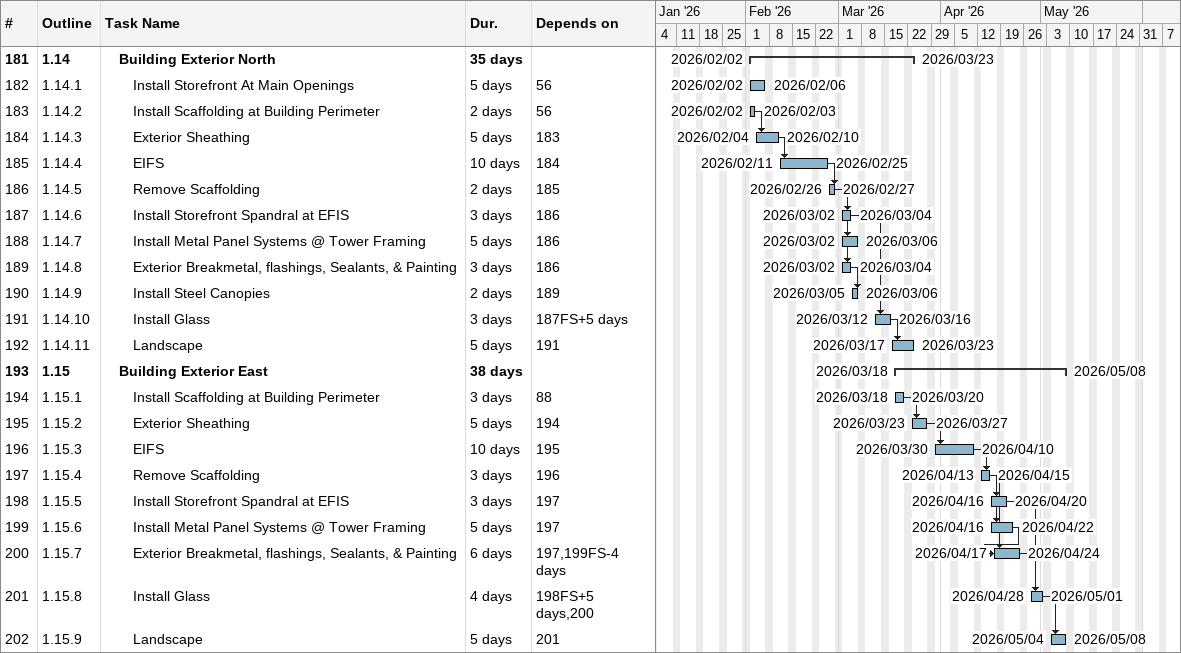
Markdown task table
| ID | WBS | Task | Duration | Start | Finish | Predecessors |
|---|---|---|---|---|---|---|
| 181 | 1.14 | **Building Exterior North** | 35d | 2026-02-02 | 2026-03-23 |  |
| 182 | 1.14.1 | Install Storefront At Main Openings | 5d | 2026-02-02 | 2026-02-06 | 56 |
| 183 | 1.14.2 | Install Scaffolding at Building Perimeter | 2d | 2026-02-02 | 2026-02-03 | 56 |
| 184 | 1.14.3 | Exterior Sheathing | 5d | 2026-02-04 | 2026-02-10 | 183 |
| 185 | 1.14.4 | EIFS | 10d | 2026-02-11 | 2026-02-25 | 184 |
| 186 | 1.14.5 | Remove Scaffolding | 2d | 2026-02-26 | 2026-02-27 | 185 |
| 187 | 1.14.6 | Install Storefront Spandral at EFIS | 3d | 2026-03-02 | 2026-03-04 | 186 |
| 188 | 1.14.7 | Install Metal Panel Systems @ Tower Framing | 5d | 2026-03-02 | 2026-03-06 | 186 |
| 189 | 1.14.8 | Exterior Breakmetal, flashings, Sealants, & Painting | 3d | 2026-03-02 | 2026-03-04 | 186 |
| 190 | 1.14.9 | Install Steel Canopies | 2d | 2026-03-05 | 2026-03-06 | 189 |
| 191 | 1.14.10 | Install Glass | 3d | 2026-03-12 | 2026-03-16 | 187FS+5d |
| 192 | 1.14.11 | Landscape | 5d | 2026-03-17 | 2026-03-23 | 191 |
| 193 | 1.15 | **Building Exterior East** | 38d | 2026-03-18 | 2026-05-08 |  |
| 194 | 1.15.1 | Install Scaffolding at Building Perimeter | 3d | 2026-03-18 | 2026-03-20 | 88 |
| 195 | 1.15.2 | Exterior Sheathing | 5d | 2026-03-23 | 2026-03-27 | 194 |
| 196 | 1.15.3 | EIFS | 10d | 2026-03-30 | 2026-04-10 | 195 |
| 197 | 1.15.4 | Remove Scaffolding | 3d | 2026-04-13 | 2026-04-15 | 196 |
| 198 | 1.15.5 | Install Storefront Spandral at EFIS | 3d | 2026-04-16 | 2026-04-20 | 197 |
| 199 | 1.15.6 | Install Metal Panel Systems @ Tower Framing | 5d | 2026-04-16 | 2026-04-22 | 197 |
| 200 | 1.15.7 | Exterior Breakmetal, flashings, Sealants, & Painting | 6d | 2026-04-17 | 2026-04-24 | 197, 199FS-4d |
| 201 | 1.15.8 | Install Glass | 4d | 2026-04-28 | 2026-05-01 | 198FS+5d, 200 |
| 202 | 1.15.9 | Landscape | 5d | 2026-05-04 | 2026-05-08 | 201 |
